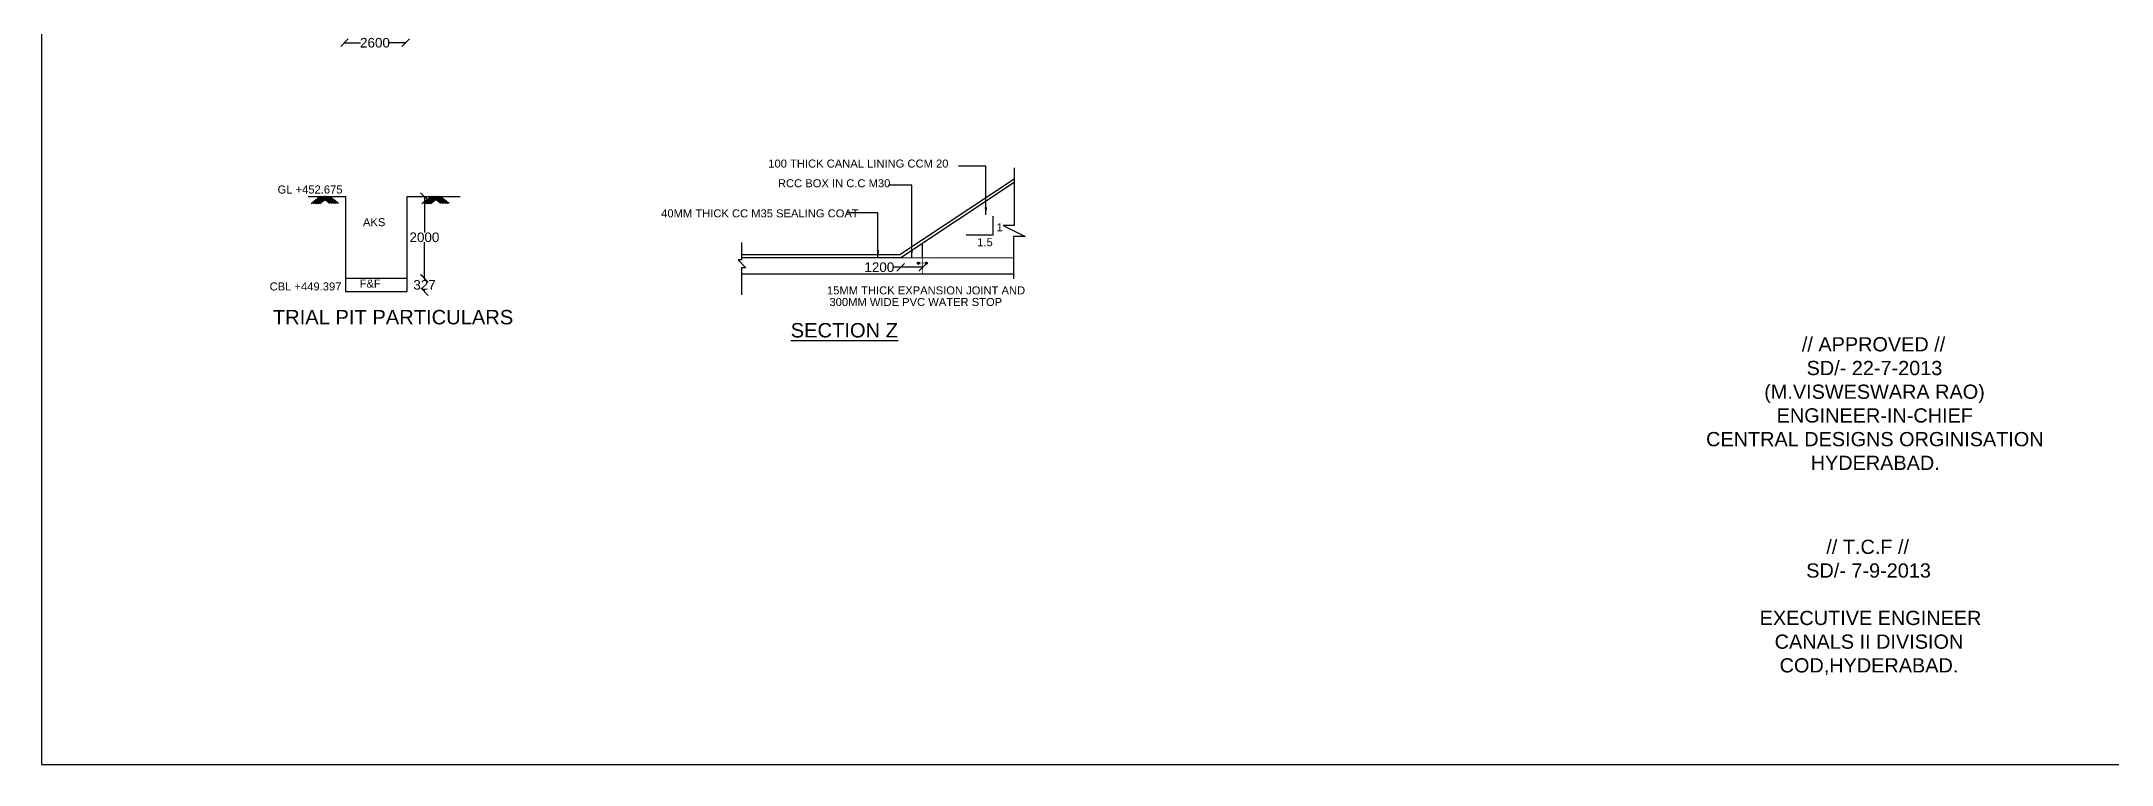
# Model space of a CAD drawing. Header units: millimetres. Extents: x 5124 to 6568637, y 2311 to 91879094.
# Drawn here: x 3637644 to 3663510, y 45930559 to 45939587 of the extents above; entities that cross this region are included whole.
import ezdxf

# ---------------------------------------------------------------- set-up
doc = ezdxf.new("R2010")
doc.units = ezdxf.units.MM
doc.header["$MEASUREMENT"] = 0
for name, color, linetype in [('DIMENSION', 7, 'Continuous'), ('DRAWING', 7, 'Continuous'), ('TEXT', 7, 'Continuous')]:
    doc.layers.add(name, color=color, linetype=linetype)
doc.styles.get("Standard").update_dxf_attribs({"font": 'arial.ttf', "height": 120})
doc.dimstyles.get("Standard").update_dxf_attribs({"dimtxt": 200, "dimasz": 110, "dimexe": 0.18, "dimexo": 0.0625, "dimgap": 0.09, "dimtad": 0, "dimtih": 1, "dimtoh": 1, "dimdec": 0, "dimzin": 0, "dimdsep": 46, "dimtxsty": 'Standard', "dimblk": 'OBLIQUE', "dimcen": 0.09, "dimse1": 1, "dimse2": 1, "dimadec": 0, "dimazin": 0, "dimtfac": 1, "dimtdec": 0, "dimtofl": 0, "dimtmove": 0, "dimatfit": 3, "dimfxl": 1, "dimtolj": 1, "dimtzin": 0, "dimarcsym": 0})

# ---------------------------------------------------------------- blocks, each defined once
blk = doc.blocks.new('_Oblique')
at = {"color": 0, "linetype": 'ByBlock', "lineweight": -2}
blk.add_line((-0.5, -0.5), (0.5, 0.5), dxfattribs=at)
blk = doc.blocks.new('*D134')
at = {"layer": 'Defpoints', "color": 0, "linetype": 'Continuous', "transparency": 16777216}
for p in [(3641431, 45939665), (3642194, 45939665), (3642194, 45939570)]:
    blk.add_point(p, dxfattribs=at)
at = {"layer": 'DIMENSION', "color": 0, "linetype": 'Continuous', "lineweight": -2, "transparency": 16777216}
for p, q in [((3641431, 45939570), (3641632, 45939570)), ((3642194, 45939570), (3641993, 45939570))]:
    blk.add_line(p, q, dxfattribs=at)
at = {"layer": 'DIMENSION', "color": 0, "linetype": 'Continuous', "lineweight": -2, "transparency": 16777216, "xscale": 95, "yscale": 95, "zscale": 95, "rotation": 180}
blk.add_blockref('_Oblique', (3641431, 45939570), dxfattribs=at)
at = {"layer": 'DIMENSION', "color": 0, "linetype": 'Continuous', "lineweight": -2, "transparency": 16777216, "xscale": 95, "yscale": 95, "zscale": 95}
blk.add_blockref('_Oblique', (3642194, 45939570), dxfattribs=at)
at = {"layer": 'DIMENSION', "color": 0, "linetype": 'Continuous', "transparency": 16777216, "insert": (3641812, 45939570), "char_height": 120, "attachment_point": 5}
blk.add_mtext('\\A1;2600', dxfattribs=at)
blk = doc.blocks.new('*D144')
at = {"layer": 'Defpoints', "color": 0, "linetype": 'Continuous', "transparency": 16777216}
for p in [(3648382, 45936777), (3648382, 45936768), (3648655, 45936777)]:
    blk.add_point(p, dxfattribs=at)
at = {"layer": 'DRAWING', "color": 0, "linetype": 'Continuous', "lineweight": -2, "transparency": 16777216}
for p, q in [((3648382, 45936768), (3648287, 45936768)), ((3648655, 45936768), (3648382, 45936768))]:
    blk.add_line(p, q, dxfattribs=at)
at = {"layer": 'DRAWING', "color": 0, "linetype": 'Continuous', "lineweight": -2, "transparency": 16777216, "xscale": 95, "yscale": 95, "zscale": 95, "rotation": 180}
blk.add_blockref('_Oblique', (3648382, 45936768), dxfattribs=at)
at = {"layer": 'DRAWING', "color": 0, "linetype": 'Continuous', "lineweight": -2, "transparency": 16777216, "xscale": 95, "yscale": 95, "zscale": 95}
blk.add_blockref('_Oblique', (3648655, 45936768), dxfattribs=at)
at = {"layer": 'DRAWING', "color": 0, "linetype": 'Continuous', "transparency": 16777216, "insert": (3648114, 45936768), "char_height": 120, "attachment_point": 5}
blk.add_mtext('\\A1;1200', dxfattribs=at)
blk = doc.blocks.new('*D145')
at = {"layer": 'Defpoints', "color": 0, "linetype": 'Continuous', "transparency": 16777216}
for p in [(3642309, 45937651), (3642213, 45936630), (3642430, 45936630)]:
    blk.add_point(p, dxfattribs=at)
at = {"layer": 'DRAWING', "color": 0, "linetype": 'Continuous', "lineweight": -2, "transparency": 16777216}
for p, q in [((3642430, 45937651), (3642430, 45937202)), ((3642430, 45936630), (3642430, 45937079))]:
    blk.add_line(p, q, dxfattribs=at)
at = {"layer": 'DRAWING', "color": 0, "linetype": 'Continuous', "lineweight": -2, "transparency": 16777216, "xscale": 95, "yscale": 95, "zscale": 95}
for p, rotation in [((3642430, 45937651), 90), ((3642430, 45936630), 270)]:
    blk.add_blockref('_Oblique', p, dxfattribs=dict(at, rotation=rotation))
at = {"layer": 'DRAWING', "color": 0, "linetype": 'Continuous', "transparency": 16777216, "insert": (3642430, 45937141), "char_height": 120, "attachment_point": 5}
blk.add_mtext('\\A1;2000', dxfattribs=at)
blk = doc.blocks.new('*D146')
at = {"layer": 'Defpoints', "color": 0, "linetype": 'Continuous', "transparency": 16777216}
for p in [(3642213, 45936630), (3642213, 45936464), (3642431, 45936464)]:
    blk.add_point(p, dxfattribs=at)
at = {"layer": 'DRAWING', "color": 0, "linetype": 'Continuous', "lineweight": -2, "transparency": 16777216}
for p, q in [((3642431, 45936630), (3642431, 45936608)), ((3642431, 45936464), (3642431, 45936486))]:
    blk.add_line(p, q, dxfattribs=at)
at = {"layer": 'DRAWING', "color": 0, "linetype": 'Continuous', "lineweight": -2, "transparency": 16777216, "xscale": 95, "yscale": 95, "zscale": 95}
for p, rotation in [((3642431, 45936630), 90), ((3642431, 45936464), 270)]:
    blk.add_blockref('_Oblique', p, dxfattribs=dict(at, rotation=rotation))
at = {"layer": 'DRAWING', "color": 0, "linetype": 'Continuous', "transparency": 16777216, "insert": (3642431, 45936547), "char_height": 120, "attachment_point": 5}
blk.add_mtext('\\A1;327', dxfattribs=at)

msp = doc.modelspace()

# ---------------------------------------------------------------- hatches: boundary and pattern name
at = {"layer": 'DRAWING', "linetype": 'Continuous'}
h = msp.add_hatch(dxfattribs=at)
h.set_pattern_fill('AR-CONC', color=256, style=0)
h.set_pattern_definition([(50, (0, 0), (7.172601826, -0.6275213498), [0.75, -8.25]), (355, (0, 0), (-1.3875133361, 7.521921337), [0.6, -6.6]), (100.4514, (0.598, -0.052), (5.7850938171, 6.8943954206), [0.6374019, -7.01142112]), (46.1842, (0, 2), (10.6724104863, -1.6551901433), [1.125, -12.375]), (96.6356, (0.889, 1.862), (9.3466270555, 9.741178709), [0.95610288, -10.51713]), (351.1842, (0, 2), (9.3466194513, 9.7411860093), [0.9, -9.9]), (21, (1, 1.5), (5.9690705212, -4.02618890665), [0.75, -8.25]), (326, (1, 1.5), (2.4331533192, 7.2515004505), [0.6, -6.6]), (71.4514, (1.4974, 1.1645), (8.4022262858, 3.2253049671), [0.6374019, -7.01142112]), (37.5, (0, 0), (0.12159855317, 3.32893853831), [0, -6.52, 0, -6.7, 0, -6.625]), (7.5, (0, 0), (2.63069537442, 3.94411711882), [0, -3.82, 0, -6.37, 0, -2.525]), (327.5, (-2.23, 0), (5.33822436172, -0.22554871734), [0, -2.5, 0, -7.8, 0, -10.35]), (317.5, (-3.23, 0), (5.83186169342, 1.0010498233), [0, -3.25, 0, -5.18, 0, -7.35])])
h.paths.add_polyline_path([(3648613.7, 45936819.6, 1), (3648589, 45936819.6, 1)])
h.paths.add_polyline_path([(3648716, 45936819.6, 1), (3648691.3, 45936819.6, 1)])
h = msp.add_hatch(color=256, dxfattribs=at)
h.paths.add_polyline_path([(3648716, 45936819.6, 1), (3648691.3, 45936819.6, 1)])
h.paths.add_polyline_path([(3648613.7, 45936819.6, 1), (3648589, 45936819.6, 1)])

# ---------------------------------------------------------------- linework, layer by layer
msp.add_lwpolyline([(3676048.7, 45957524.5), (3637644.4, 45957524.5), (3637644.4, 45930559.1), (3676048.7, 45930559.1)], close=True, dxfattribs=at)
for points in [[(3649799.5, 45938009.1), (3649799.5, 45937287.3), (3649659.1, 45937287.3), (3649935, 45937150.8), (3649791.9, 45937150.8), (3649791.9, 45936622.4)], [(3646392.5, 45936925.9), (3648371.1, 45936925.9), (3649797.3, 45937871.7)], [(3646392.5, 45936889.5), (3648382.1, 45936889.5), (3649799.5, 45937829.4)], [(3640976.3, 45937650.8), (3641443, 45937650.8), (3641443, 45936463.7), (3642212.7, 45936463.7), (3642212.7, 45937650.8), (3642876.1, 45937650.8)], [(3641133.2, 45937650.8), (3641014.4, 45937557.8)], [(3641159.7, 45937650.8), (3641040.9, 45937557.8)], [(3641180.2, 45937650.8), (3641061.4, 45937557.8)], [(3641198.1, 45937650.8), (3641079.3, 45937557.8)], [(3641211.4, 45937650.8), (3641092.7, 45937557.8)], [(3641226.8, 45937650.8), (3641108, 45937557.8)], [(3641241.3, 45937650.8), (3641122.5, 45937557.8)], [(3641140.2, 45937650.8), (3641248.4, 45937567.1)], [(3641166.9, 45937650.8), (3641275.2, 45937567.1)], [(3641185.7, 45937650.8), (3641293.9, 45937567.1)], [(3641203.2, 45937650.8), (3641311.5, 45937567.1)], [(3641215, 45937650.8), (3641323.3, 45937567.1)], [(3641231.2, 45937650.8), (3641339.5, 45937567.1)], [(3641247.5, 45937650.8), (3641355.7, 45937567.1)], [(3642517.9, 45937650.8), (3642399.1, 45937557.8)], [(3642544.4, 45937650.8), (3642425.6, 45937557.8)], [(3642564.9, 45937650.8), (3642446.1, 45937557.8)], [(3642582.8, 45937650.8), (3642464, 45937557.8)], [(3642596.1, 45937650.8), (3642477.4, 45937557.8)], [(3642611.5, 45937650.8), (3642492.7, 45937557.8)], [(3642626, 45937650.8), (3642507.2, 45937557.8)], [(3642524.9, 45937650.8), (3642633.1, 45937567.1)], [(3642551.6, 45937650.8), (3642659.9, 45937567.1)], [(3642570.4, 45937650.8), (3642678.7, 45937567.1)], [(3642587.9, 45937650.8), (3642696.2, 45937567.1)], [(3642599.7, 45937650.8), (3642708, 45937567.1)], [(3642616, 45937650.8), (3642724.2, 45937567.1)], [(3642632.2, 45937650.8), (3642740.5, 45937567.1)], [(3649533.8, 45937404.6), (3649533.8, 45937168.2), (3649199.2, 45937168.2)], [(3646392.5, 45937075.4), (3646392.5, 45936859.2), (3646349.3, 45936859.2), (3646445.9, 45936761.5), (3646391.4, 45936761.5), (3646391.4, 45936424.5)], [(3648651, 45937067.8), (3648650.6, 45936889)], [(3646391.4, 45936684.8), (3649791.9, 45936684.8)], [(3648382.1, 45936889.5), (3649791.9, 45936886.6)], [(3641443, 45936630.3), (3642212.7, 45936630.3)]]:
    msp.add_lwpolyline(points, dxfattribs=at)
at = {"layer": 'DRAWING', "linetype": 'Continuous', "const_width": 8}
for points in [[(3648614.6, 45936819.6), (3648691.3, 45936819.6)], [(3648655.3, 45936888.9), (3648655.3, 45936684.8)]]:
    msp.add_lwpolyline(points, dxfattribs=at)
at = {"layer": 'DRAWING', "linetype": 'Continuous'}
for centre in [(3648601.3, 45936819.6), (3648703.6, 45936819.6)]:
    msp.add_circle(centre, 12.4, dxfattribs=at)

# ---------------------------------------------------------------- texts
at = {"layer": 'TEXT'}
for s, height, p in [('100 THICK CANAL LINING CCM 20', 100, (3646726.5, 45938012.1)), ('GL +452.675', 100, (3640595.1, 45937688.4)), ('RCC BOX IN C.C M30', 100, (3646846.9, 45937766.2)), ('40MM THICK CC M35 SEALING COAT', 100, (3645387.9, 45937390.3)), ('AKS', 100, (3641662.4, 45937280.3)), ('1 ', 100, (3649578.8, 45937216.5)), ('1.5 ', 100, (3649336.5, 45937030.1)), ('CBL +449.397', 100, (3640495.9, 45936478)), ('F&F', 100, (3641620, 45936514)), ('15MM THICK EXPANSION JOINT AND', 100, (3647459.7, 45936429)), ('300MM WIDE PVC WATER STOP', 100, (3647490.9, 45936283.9)), ('TRIAL PIT PARTICULARS', 180, (3640536.1, 45936055)), ('%%USECTION Z', 180, (3647006.1, 45935891.2))]:
    msp.add_text(s, height=height, dxfattribs=at).set_placement(p)
at = {"layer": 'TEXT', "linetype": 'Continuous', "char_height": 177.551, "width": 4967.981, "attachment_point": 1}
for s, insert in [('\\pi1588.1;// APPROVED //\\P\\pi1647.3;SD/- 22-7-2013\\P\\pi1118;(M.VISWESWARA RAO)\\P\\pi1273;ENGINEER-IN-CHIEF\\P\\pi391.72;CENTRAL DESIGNS ORGINISATION\\P\\pi1698.4;HYDERABAD.', (3658052.3, 45935894.6)), ('\\pi1967.3;// T.C.F //\\P\\pi1716.3;SD/- 7-9-2013\\P\\pi2484;\\P\\pi1065.9; EXECUTIVE ENGINEER\\P\\pi1321.9;CANALS II DIVISION\\P\\pi1384.6;COD,HYDERABAD.', (3657978.5, 45933366.4))]:
    msp.add_mtext(s, dxfattribs=dict(at, insert=insert))

# ---------------------------------------------------------------- dimensions: what is measured, and where the dimension line sits
at = {"layer": 'DIMENSION', "linetype": 'Continuous'}
dim = msp.add_linear_dim(base=(3642194, 45939569.6), p1=(3641431, 45939665.4), p2=(3642194, 45939665.4), text='2600', dimstyle='Standard', override={"dimasz": 95, "dimarcsym": 1}, dxfattribs=at)
dim.commit()
dim.dimension.update_dxf_attribs({"geometry": '*D134', "text_midpoint": (3641812.5, 45939569.6)})
at = {"layer": 'DRAWING', "linetype": 'Continuous'}
for base, p1, p2, text, picture, middle in [((3642429.5, 45936630.3), (3642308.6, 45937650.8), (3642212.7, 45936630.3), '2000', '*D145', (3642429.5, 45937140.6)), ((3642431.5, 45936463.7), (3642212.7, 45936630.3), (3642212.7, 45936463.7), '327', '*D146', (3642431.5, 45936547))]:
    dim = msp.add_linear_dim(base=base, p1=p1, p2=p2, angle=90, text=text, dimstyle='Standard', override={"dimasz": 95, "dimarcsym": 1}, dxfattribs=at)
    dim.commit()
    dim.dimension.update_dxf_attribs({"geometry": picture, "text_midpoint": middle})
dim = msp.add_linear_dim(base=(3648382.1, 45936767.7), p1=(3648655.3, 45936776.7), p2=(3648382.1, 45936776.7), text='1200', dimstyle='Standard', override={"dimasz": 95, "dimarcsym": 1}, dxfattribs=at)
dim.commit()
dim.dimension.update_dxf_attribs({"geometry": '*D144', "text_midpoint": (3648113.6, 45936767.7)})

# ---------------------------------------------------------------- leaders
for points in [[(3649445, 45937420.8), (3649445, 45938030.1), (3649102.7, 45938030.1)], [(3648518.8, 45936889.2), (3648518.8, 45937791), (3648229.5, 45937791)], [(3648096.9, 45936889.5), (3648096.9, 45937446.2), (3647711.2, 45937446.2)]]:
    msp.add_leader(points, dimstyle='Standard', override={"dimasz": 95, "dimgap": 0.09, "dimtad": 0, "dimarcsym": 1}, dxfattribs=at)

doc.saveas('drawing.dxf')
